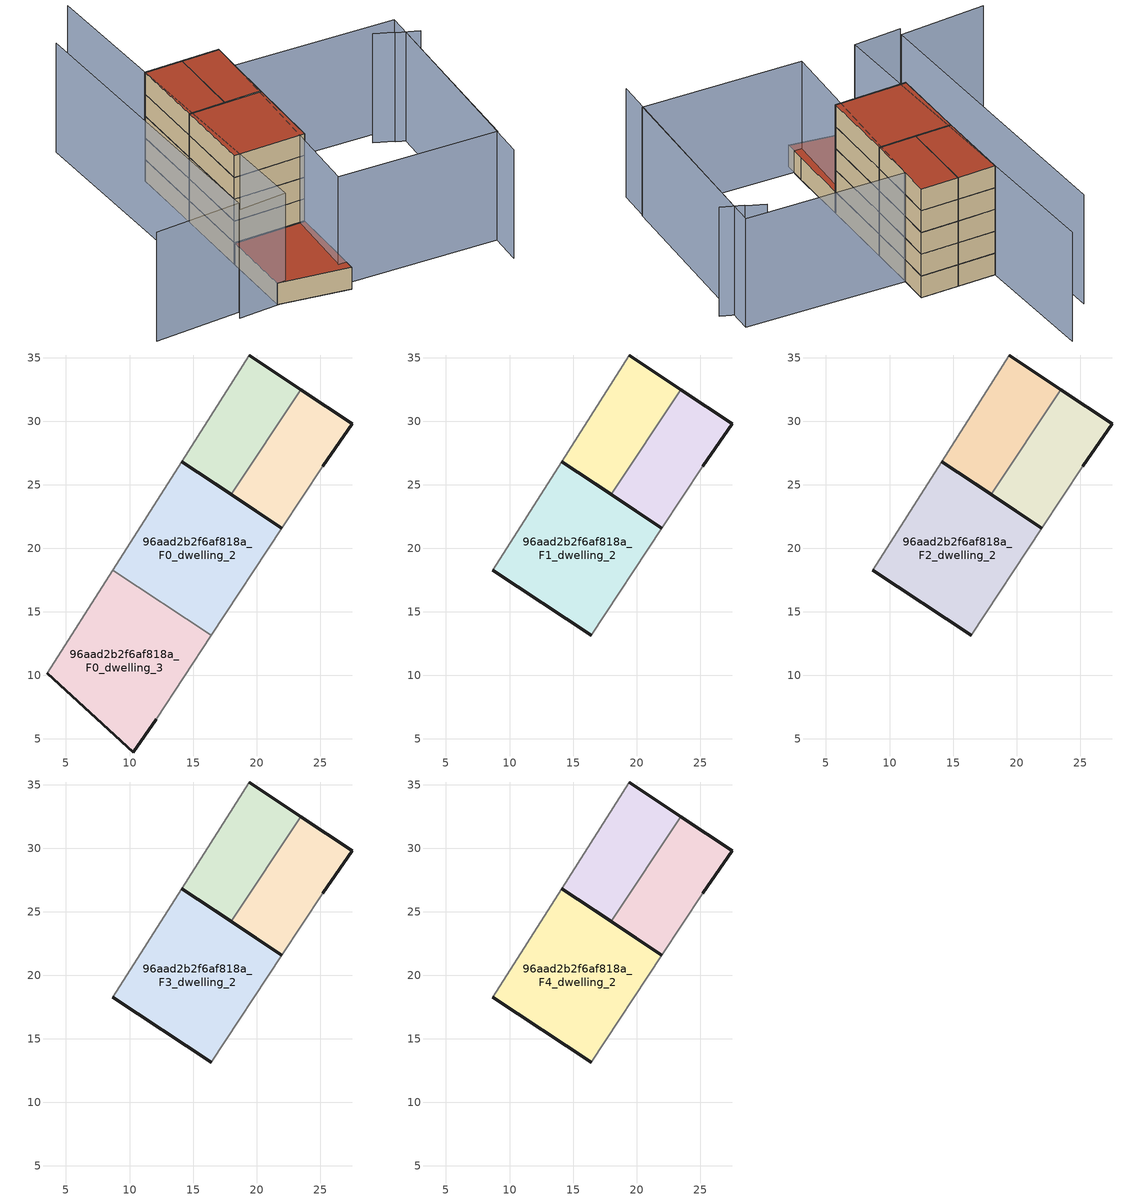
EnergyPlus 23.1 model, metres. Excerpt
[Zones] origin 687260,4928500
96aad2b2f6af818a_F0_dwelling_0
 floor ground (EU_floor_Construction): 25.2,26.46 27.51,29.79 23.48,32.49 18,24.24 21.99,21.59 z0
 wall outside (EU_wall_Construction): 23.48,32.49 27.51,29.79 25.2,26.46 / 21.99,21.59 18,24.24 z0:3
 wall adiabatic (EU_wall_Construction): 25.2,26.46 21.99,21.59 z0:3
 wall to 96aad2b2f6af818a_F0_dwelling_1 (EU_wall_Construction): 18,24.24 23.48,32.49 z0:3
96aad2b2f6af818a_F0_dwelling_1
 floor ground (EU_floor_Construction): 18,24.24 23.48,32.49 19.42,35.21 14.1,26.82 z0
 wall outside (EU_wall_Construction): 18,24.24 14.1,26.82 / 19.42,35.21 23.48,32.49 z0:3
 wall adiabatic (EU_wall_Construction): 14.1,26.82 19.42,35.21 z0:3
96aad2b2f6af818a_F0_dwelling_2
 floor ground (EU_floor_Construction): 16.42,13.14 21.99,21.59 14.1,26.82 8.69,18.28 z0
 wall outside (EU_wall_Construction): 14.1,26.82 21.99,21.59 z0:3
 wall adiabatic (EU_wall_Construction): 21.99,21.59 16.42,13.14 / 8.69,18.28 14.1,26.82 z0:3
 wall to 96aad2b2f6af818a_F0_dwelling_3 (EU_wall_Construction): 16.42,13.14 8.69,18.28 z0:3
96aad2b2f6af818a_F0_dwelling_3
 floor ground (EU_floor_Construction): 12.09,6.57 16.42,13.14 8.69,18.28 3.54,10.16 10.29,3.98 z0
 wall outside (EU_wall_Construction): 12.09,6.57 10.29,3.98 3.54,10.16 z0:3
 wall adiabatic (EU_wall_Construction): 16.42,13.14 12.09,6.57 / 3.54,10.16 8.69,18.28 z0:3
 roof outside (EU_roof_Construction): 16.42,13.14 12.09,6.57 10.29,3.98 3.54,10.16 8.69,18.28 z3
96aad2b2f6af818a_F1_dwelling_0
 floor to 96aad2b2f6af818a_F0_dwelling_0 (EU_floor_Construction): 25.2,26.46 27.51,29.79 23.48,32.49 18,24.24 21.99,21.59 z3
 wall outside (EU_wall_Construction): 23.48,32.49 27.51,29.79 25.2,26.46 / 21.99,21.59 18,24.24 z3:6
 wall adiabatic (EU_wall_Construction): 25.2,26.46 21.99,21.59 z3:6
 wall to 96aad2b2f6af818a_F1_dwelling_1 (EU_wall_Construction): 18,24.24 23.48,32.49 z3:6
96aad2b2f6af818a_F1_dwelling_1
 floor to 96aad2b2f6af818a_F0_dwelling_1 (EU_floor_Construction): 18,24.24 23.48,32.49 19.42,35.21 14.1,26.82 z3
 wall outside (EU_wall_Construction): 18,24.24 14.1,26.82 / 19.42,35.21 23.48,32.49 z3:6
 wall adiabatic (EU_wall_Construction): 14.1,26.82 19.42,35.21 z3:6
96aad2b2f6af818a_F1_dwelling_2
 floor to 96aad2b2f6af818a_F0_dwelling_2 (EU_floor_Construction): 16.42,13.14 21.99,21.59 14.1,26.82 8.69,18.28 z3
 wall outside (EU_wall_Construction): 16.42,13.14 8.69,18.28 / 14.1,26.82 21.99,21.59 z3:6
 wall adiabatic (EU_wall_Construction): 21.99,21.59 16.42,13.14 / 8.69,18.28 14.1,26.82 z3:6
96aad2b2f6af818a_F2_dwelling_0
 floor to 96aad2b2f6af818a_F1_dwelling_0 (EU_floor_Construction): 25.2,26.46 27.51,29.79 23.48,32.49 18,24.24 21.99,21.59 z6
 wall outside (EU_wall_Construction): 23.48,32.49 27.51,29.79 25.2,26.46 / 21.99,21.59 18,24.24 z6:9
 wall adiabatic (EU_wall_Construction): 25.2,26.46 21.99,21.59 z6:9
 wall to 96aad2b2f6af818a_F2_dwelling_1 (EU_wall_Construction): 18,24.24 23.48,32.49 z6:9
96aad2b2f6af818a_F2_dwelling_1
 floor to 96aad2b2f6af818a_F1_dwelling_1 (EU_floor_Construction): 18,24.24 23.48,32.49 19.42,35.21 14.1,26.82 z6
 wall outside (EU_wall_Construction): 18,24.24 14.1,26.82 / 19.42,35.21 23.48,32.49 z6:9
 wall adiabatic (EU_wall_Construction): 14.1,26.82 19.42,35.21 z6:9
96aad2b2f6af818a_F2_dwelling_2
 floor to 96aad2b2f6af818a_F1_dwelling_2 (EU_floor_Construction): 16.42,13.14 21.99,21.59 14.1,26.82 8.69,18.28 z6
 wall outside (EU_wall_Construction): 16.42,13.14 8.69,18.28 / 14.1,26.82 21.99,21.59 z6:9
 wall adiabatic (EU_wall_Construction): 21.99,21.59 16.42,13.14 / 8.69,18.28 14.1,26.82 z6:9
96aad2b2f6af818a_F3_dwelling_0
 floor to 96aad2b2f6af818a_F2_dwelling_0 (EU_floor_Construction): 25.2,26.46 27.51,29.79 23.48,32.49 18,24.24 21.99,21.59 z9
 wall outside (EU_wall_Construction): 23.48,32.49 27.51,29.79 25.2,26.46 / 21.99,21.59 18,24.24 z9:12
 wall adiabatic (EU_wall_Construction): 25.2,26.46 21.99,21.59 z9:12
 wall to 96aad2b2f6af818a_F3_dwelling_1 (EU_wall_Construction): 18,24.24 23.48,32.49 z9:12
96aad2b2f6af818a_F3_dwelling_1
 floor to 96aad2b2f6af818a_F2_dwelling_1 (EU_floor_Construction): 18,24.24 23.48,32.49 19.42,35.21 14.1,26.82 z9
 wall outside (EU_wall_Construction): 18,24.24 14.1,26.82 / 19.42,35.21 23.48,32.49 z9:12
 wall adiabatic (EU_wall_Construction): 14.1,26.82 19.42,35.21 z9:12
96aad2b2f6af818a_F3_dwelling_2
 floor to 96aad2b2f6af818a_F2_dwelling_2 (EU_floor_Construction): 16.42,13.14 21.99,21.59 14.1,26.82 8.69,18.28 z9
 wall outside (EU_wall_Construction): 16.42,13.14 8.69,18.28 / 14.1,26.82 21.99,21.59 z9:12
 wall adiabatic (EU_wall_Construction): 21.99,21.59 16.42,13.14 / 8.69,18.28 14.1,26.82 z9:12
96aad2b2f6af818a_F4_dwelling_0
 floor to 96aad2b2f6af818a_F3_dwelling_0 (EU_floor_Construction): 25.2,26.46 27.51,29.79 23.48,32.49 18,24.24 21.99,21.59 z12
 wall outside (EU_wall_Construction): 23.48,32.49 27.51,29.79 25.2,26.46 / 21.99,21.59 18,24.24 z12:15
 wall adiabatic (EU_wall_Construction): 25.2,26.46 21.99,21.59 z12:15
 wall to 96aad2b2f6af818a_F4_dwelling_1 (EU_wall_Construction): 18,24.24 23.48,32.49 z12:15
 roof outside (EU_roof_Construction): 27.51,29.79 25.2,26.46 21.99,21.59 18,24.24 23.48,32.49 z15
96aad2b2f6af818a_F4_dwelling_1
 floor to 96aad2b2f6af818a_F3_dwelling_1 (EU_floor_Construction): 18,24.24 23.48,32.49 19.42,35.21 14.1,26.82 z12
 wall outside (EU_wall_Construction): 18,24.24 14.1,26.82 / 19.42,35.21 23.48,32.49 z12:15
 wall adiabatic (EU_wall_Construction): 14.1,26.82 19.42,35.21 z12:15
 roof outside (EU_roof_Construction): 23.48,32.49 18,24.24 14.1,26.82 19.42,35.21 z15
96aad2b2f6af818a_F4_dwelling_2
 floor to 96aad2b2f6af818a_F3_dwelling_2 (EU_floor_Construction): 16.42,13.14 21.99,21.59 14.1,26.82 8.69,18.28 z12
 wall outside (EU_wall_Construction): 16.42,13.14 8.69,18.28 / 14.1,26.82 21.99,21.59 z12:15
 wall adiabatic (EU_wall_Construction): 21.99,21.59 16.42,13.14 / 8.69,18.28 14.1,26.82 z12:15
 roof outside (EU_roof_Construction): 21.99,21.59 16.42,13.14 8.69,18.28 14.1,26.82 z15
shading: 24.3,-9.7 40.31,12.31 / 41.33,10.85 39.61,13.3 / 39.72,13.38 38.27,15.46 / 27.6,49.21 4.47,9.61 / 4.47,9.61 -0.89,12.74 / 20.16,46.95 0.17,13.41 / 0.17,13.41 -9.33,19.07 / 41.99,14.64 26.87,-6.34 / 26.87,-6.34 10.21,5.67 / 10.21,5.67 25.33,26.64 / 25.33,26.64 41.99,14.64 z0:15
[Building]
EU S2 Campaign: North Axis=0; Terrain=City; Solar Distribution=FullExterior
[Site:Location]
Bologna: Latitude=44.5; Longitude=11.25; Time Zone=1; Elevation=37
[SizingPeriod:WeatherFileDays]
AnnualSizingPeriod: Begin Month=1; Begin Day of Month=1; End Month=12; End Day of Month=31; Day of Week for Start Day=Monday; Use Weather File Daylight Saving Period=No; Use Weather File Rain and Snow Indicators=No
[MATERIAL]
EU_InternalMass_Material: Roughness=MediumRough; Thickness=0.1; Conductivity=1; Density=1800; Specific Heat=900; Thermal Absorptance=0.9; Solar Absorptance=0.7; Visible Absorptance=0.7
[MATERIAL:NOMASS] Roughness=MediumRough; Thermal Absorptance=0.9; Solar Absorptance=0.7; Visible Absorptance=0.7
Name | Thermal Resistance
EU_wall_NoMass | 0.905828
EU_roof_NoMass | 0.37593
EU_floor_NoMass | 0.67114
[CONSTRUCTION]
EU_wall_Construction: EU_wall_NoMass
EU_roof_Construction: EU_roof_NoMass
EU_floor_Construction: EU_floor_NoMass
EU_InternalMass_Construction: EU_InternalMass_Material
[ZONE] Type=1; Multiplier=1; Ceiling Height=autocalculate; Floor Area=autocalculate; Part of Total Floor Area=Yes
Name | Volume
96aad2b2f6af818a_F0_dwelling_0 | 142.217
96aad2b2f6af818a_F1_dwelling_0; 96aad2b2f6af818a_F2_dwelling_0; 96aad2b2f6af818a_F3_dwelling_0; 96aad2b2f6af818a_F4_dwelling_0 | 142.215
96aad2b2f6af818a_F0_dwelling_1; 96aad2b2f6af818a_F1_dwelling_1; 96aad2b2f6af818a_F2_dwelling_1; 96aad2b2f6af818a_F3_dwelling_1; 96aad2b2f6af818a_F4_dwelling_1 | 142.189
96aad2b2f6af818a_F0_dwelling_2; 96aad2b2f6af818a_F1_dwelling_2; 96aad2b2f6af818a_F2_dwelling_2; 96aad2b2f6af818a_F3_dwelling_2; 96aad2b2f6af818a_F4_dwelling_2 | 284.41
96aad2b2f6af818a_F0_dwelling_3 | 284.4
[INTERNALMASS] Construction=EU_InternalMass_Construction
Name | Zone or ZoneList | Surface Area
96aad2b2f6af818a_F0_dwelling_0_EU_InternalMass | 96aad2b2f6af818a_F0_dwelling_0 | 47.4052
96aad2b2f6af818a_F0_dwelling_1_EU_InternalMass | 96aad2b2f6af818a_F0_dwelling_1 | 47.3962
96aad2b2f6af818a_F0_dwelling_2_EU_InternalMass | 96aad2b2f6af818a_F0_dwelling_2 | 94.8035
96aad2b2f6af818a_F0_dwelling_3_EU_InternalMass | 96aad2b2f6af818a_F0_dwelling_3 | 94.7999
96aad2b2f6af818a_F1_dwelling_0_EU_InternalMass | 96aad2b2f6af818a_F1_dwelling_0 | 94.7974
96aad2b2f6af818a_F1_dwelling_1_EU_InternalMass | 96aad2b2f6af818a_F1_dwelling_1 | 94.8114
96aad2b2f6af818a_F1_dwelling_2_EU_InternalMass | 96aad2b2f6af818a_F1_dwelling_2 | 94.8003
96aad2b2f6af818a_F2_dwelling_0_EU_InternalMass | 96aad2b2f6af818a_F2_dwelling_0 | 94.7974
96aad2b2f6af818a_F2_dwelling_1_EU_InternalMass | 96aad2b2f6af818a_F2_dwelling_1 | 94.8114
96aad2b2f6af818a_F2_dwelling_2_EU_InternalMass | 96aad2b2f6af818a_F2_dwelling_2 | 94.8003
96aad2b2f6af818a_F3_dwelling_0_EU_InternalMass | 96aad2b2f6af818a_F3_dwelling_0 | 94.7974
96aad2b2f6af818a_F3_dwelling_1_EU_InternalMass | 96aad2b2f6af818a_F3_dwelling_1 | 94.8114
96aad2b2f6af818a_F3_dwelling_2_EU_InternalMass | 96aad2b2f6af818a_F3_dwelling_2 | 94.8003
96aad2b2f6af818a_F4_dwelling_0_EU_InternalMass | 96aad2b2f6af818a_F4_dwelling_0 | 94.7974
96aad2b2f6af818a_F4_dwelling_1_EU_InternalMass | 96aad2b2f6af818a_F4_dwelling_1 | 94.8114
96aad2b2f6af818a_F4_dwelling_2_EU_InternalMass | 96aad2b2f6af818a_F4_dwelling_2 | 94.8003
[OTHEREQUIPMENT] Fuel Type=Electricity; Design Level Calculation Method=Watts/Area; Power per Zone Floor Area=1; Fraction Latent=0; Fraction Radiant=0; Fraction Lost=0; Carbon Dioxide Generation Rate=0; EndUse Subcategory=EU_Step8_InternalGains
Name | Zone or ZoneList or Space or SpaceList | Schedule
EU_Step8_InternalGain_96aad2b2f6af818a_F0_dwelling_0_f000 | 96aad2b2f6af818a_F0_dwelling_0 | EU_Step8_GainSchedule_96aad2b2f6af818a_F0_dwelling_0_f000
EU_Step8_InternalGain_96aad2b2f6af818a_F0_dwelling_1_f000 | 96aad2b2f6af818a_F0_dwelling_1 | EU_Step8_GainSchedule_96aad2b2f6af818a_F0_dwelling_1_f000
EU_Step8_InternalGain_96aad2b2f6af818a_F0_dwelling_2_f000 | 96aad2b2f6af818a_F0_dwelling_2 | EU_Step8_GainSchedule_96aad2b2f6af818a_F0_dwelling_2_f000
EU_Step8_InternalGain_96aad2b2f6af818a_F0_dwelling_3_f000 | 96aad2b2f6af818a_F0_dwelling_3 | EU_Step8_GainSchedule_96aad2b2f6af818a_F0_dwelling_3_f000
EU_Step8_InternalGain_96aad2b2f6af818a_F1_dwelling_0_f000 | 96aad2b2f6af818a_F1_dwelling_0 | EU_Step8_GainSchedule_96aad2b2f6af818a_F1_dwelling_0_f000
EU_Step8_InternalGain_96aad2b2f6af818a_F1_dwelling_1_f000 | 96aad2b2f6af818a_F1_dwelling_1 | EU_Step8_GainSchedule_96aad2b2f6af818a_F1_dwelling_1_f000
EU_Step8_InternalGain_96aad2b2f6af818a_F1_dwelling_2_f000 | 96aad2b2f6af818a_F1_dwelling_2 | EU_Step8_GainSchedule_96aad2b2f6af818a_F1_dwelling_2_f000
EU_Step8_InternalGain_96aad2b2f6af818a_F2_dwelling_0_f000 | 96aad2b2f6af818a_F2_dwelling_0 | EU_Step8_GainSchedule_96aad2b2f6af818a_F2_dwelling_0_f000
EU_Step8_InternalGain_96aad2b2f6af818a_F2_dwelling_1_f000 | 96aad2b2f6af818a_F2_dwelling_1 | EU_Step8_GainSchedule_96aad2b2f6af818a_F2_dwelling_1_f000
EU_Step8_InternalGain_96aad2b2f6af818a_F2_dwelling_2_f000 | 96aad2b2f6af818a_F2_dwelling_2 | EU_Step8_GainSchedule_96aad2b2f6af818a_F2_dwelling_2_f000
EU_Step8_InternalGain_96aad2b2f6af818a_F3_dwelling_0_f000 | 96aad2b2f6af818a_F3_dwelling_0 | EU_Step8_GainSchedule_96aad2b2f6af818a_F3_dwelling_0_f000
EU_Step8_InternalGain_96aad2b2f6af818a_F3_dwelling_1_f000 | 96aad2b2f6af818a_F3_dwelling_1 | EU_Step8_GainSchedule_96aad2b2f6af818a_F3_dwelling_1_f000
EU_Step8_InternalGain_96aad2b2f6af818a_F3_dwelling_2_f000 | 96aad2b2f6af818a_F3_dwelling_2 | EU_Step8_GainSchedule_96aad2b2f6af818a_F3_dwelling_2_f000
EU_Step8_InternalGain_96aad2b2f6af818a_F4_dwelling_0_f000 | 96aad2b2f6af818a_F4_dwelling_0 | EU_Step8_GainSchedule_96aad2b2f6af818a_F4_dwelling_0_f000
EU_Step8_InternalGain_96aad2b2f6af818a_F4_dwelling_1_f000 | 96aad2b2f6af818a_F4_dwelling_1 | EU_Step8_GainSchedule_96aad2b2f6af818a_F4_dwelling_1_f000
EU_Step8_InternalGain_96aad2b2f6af818a_F4_dwelling_2_f000 | 96aad2b2f6af818a_F4_dwelling_2 | EU_Step8_GainSchedule_96aad2b2f6af818a_F4_dwelling_2_f000
[ZONEVENTILATION:DESIGNFLOWRATE] Schedule=EU_AlwaysOn; Design Flow Rate Calculation Method=AirChanges/Hour; Air Changes per Hour=0.73129; Ventilation Type=Natural; Fan Pressure Rise=0; Fan Total Efficiency=1; Constant Term Coefficient=1; Temperature Term Coefficient=0; Velocity Term Coefficient=0; Velocity Squared Term Coefficient=0; Minimum Indoor Temperature=-100; Maximum Indoor Temperature=100; Delta Temperature=-100; Minimum Outdoor Temperature=-100; Maximum Outdoor Temperature=100; Maximum Wind Speed=40
Name | Zone or ZoneList or Space or SpaceList
EU_ConstantAir_96aad2b2f6af818a_F0_dwelling_0 | 96aad2b2f6af818a_F0_dwelling_0
EU_ConstantAir_96aad2b2f6af818a_F0_dwelling_1 | 96aad2b2f6af818a_F0_dwelling_1
EU_ConstantAir_96aad2b2f6af818a_F0_dwelling_2 | 96aad2b2f6af818a_F0_dwelling_2
EU_ConstantAir_96aad2b2f6af818a_F0_dwelling_3 | 96aad2b2f6af818a_F0_dwelling_3
EU_ConstantAir_96aad2b2f6af818a_F1_dwelling_0 | 96aad2b2f6af818a_F1_dwelling_0
EU_ConstantAir_96aad2b2f6af818a_F1_dwelling_1 | 96aad2b2f6af818a_F1_dwelling_1
EU_ConstantAir_96aad2b2f6af818a_F1_dwelling_2 | 96aad2b2f6af818a_F1_dwelling_2
EU_ConstantAir_96aad2b2f6af818a_F2_dwelling_0 | 96aad2b2f6af818a_F2_dwelling_0
EU_ConstantAir_96aad2b2f6af818a_F2_dwelling_1 | 96aad2b2f6af818a_F2_dwelling_1
EU_ConstantAir_96aad2b2f6af818a_F2_dwelling_2 | 96aad2b2f6af818a_F2_dwelling_2
EU_ConstantAir_96aad2b2f6af818a_F3_dwelling_0 | 96aad2b2f6af818a_F3_dwelling_0
EU_ConstantAir_96aad2b2f6af818a_F3_dwelling_1 | 96aad2b2f6af818a_F3_dwelling_1
EU_ConstantAir_96aad2b2f6af818a_F3_dwelling_2 | 96aad2b2f6af818a_F3_dwelling_2
EU_ConstantAir_96aad2b2f6af818a_F4_dwelling_0 | 96aad2b2f6af818a_F4_dwelling_0
EU_ConstantAir_96aad2b2f6af818a_F4_dwelling_1 | 96aad2b2f6af818a_F4_dwelling_1
EU_ConstantAir_96aad2b2f6af818a_F4_dwelling_2 | 96aad2b2f6af818a_F4_dwelling_2
[HVACTEMPLATE:THERMOSTAT] Constant Heating Setpoint=20; Constant Cooling Setpoint=50
EU_HeatOnly_96aad2b2f6af818a_F0_dwelling_0; EU_HeatOnly_96aad2b2f6af818a_F0_dwelling_1; EU_HeatOnly_96aad2b2f6af818a_F0_dwelling_2; EU_HeatOnly_96aad2b2f6af818a_F0_dwelling_3; EU_HeatOnly_96aad2b2f6af818a_F1_dwelling_0; EU_HeatOnly_96aad2b2f6af818a_F1_dwelling_1; EU_HeatOnly_96aad2b2f6af818a_F1_dwelling_2; EU_HeatOnly_96aad2b2f6af818a_F2_dwelling_0; EU_HeatOnly_96aad2b2f6af818a_F2_dwelling_1; EU_HeatOnly_96aad2b2f6af818a_F2_dwelling_2; EU_HeatOnly_96aad2b2f6af818a_F3_dwelling_0; EU_HeatOnly_96aad2b2f6af818a_F3_dwelling_1; EU_HeatOnly_96aad2b2f6af818a_F3_dwelling_2; EU_HeatOnly_96aad2b2f6af818a_F4_dwelling_0; EU_HeatOnly_96aad2b2f6af818a_F4_dwelling_1; EU_HeatOnly_96aad2b2f6af818a_F4_dwelling_2
[HVACTEMPLATE:ZONE:IDEALLOADSAIRSYSTEM] System Availability Schedule=EU_AlwaysOn; Maximum Heating Supply Air Temperature=50; Minimum Cooling Supply Air Temperature=13; Maximum Heating Supply Air Humidity Ratio=0.0156; Minimum Cooling Supply Air Humidity Ratio=0.0077; Heating Limit=NoLimit; Cooling Limit=NoLimit; Heating Availability Schedule=EU_AlwaysOn; Cooling Availability Schedule=EU_CoolingOff; Dehumidification Control Type=ConstantSensibleHeatRatio; Cooling Sensible Heat Ratio=0.7; Dehumidification Setpoint=60; Humidification Control Type=None; Humidification Setpoint=30; Outdoor Air Method=None; Outdoor Air Flow Rate per Person=0.00944; Outdoor Air Flow Rate per Zone Floor Area=0; Outdoor Air Flow Rate per Zone=0; Demand Controlled Ventilation Type=None; Outdoor Air Economizer Type=NoEconomizer; Heat Recovery Type=None; Sensible Heat Recovery Effectiveness=0.7; Latent Heat Recovery Effectiveness=0.65
Name | Template Thermostat
96aad2b2f6af818a_F0_dwelling_0 | EU_HeatOnly_96aad2b2f6af818a_F0_dwelling_0
96aad2b2f6af818a_F0_dwelling_1 | EU_HeatOnly_96aad2b2f6af818a_F0_dwelling_1
96aad2b2f6af818a_F0_dwelling_2 | EU_HeatOnly_96aad2b2f6af818a_F0_dwelling_2
96aad2b2f6af818a_F0_dwelling_3 | EU_HeatOnly_96aad2b2f6af818a_F0_dwelling_3
96aad2b2f6af818a_F1_dwelling_0 | EU_HeatOnly_96aad2b2f6af818a_F1_dwelling_0
96aad2b2f6af818a_F1_dwelling_1 | EU_HeatOnly_96aad2b2f6af818a_F1_dwelling_1
96aad2b2f6af818a_F1_dwelling_2 | EU_HeatOnly_96aad2b2f6af818a_F1_dwelling_2
96aad2b2f6af818a_F2_dwelling_0 | EU_HeatOnly_96aad2b2f6af818a_F2_dwelling_0
96aad2b2f6af818a_F2_dwelling_1 | EU_HeatOnly_96aad2b2f6af818a_F2_dwelling_1
96aad2b2f6af818a_F2_dwelling_2 | EU_HeatOnly_96aad2b2f6af818a_F2_dwelling_2
96aad2b2f6af818a_F3_dwelling_0 | EU_HeatOnly_96aad2b2f6af818a_F3_dwelling_0
96aad2b2f6af818a_F3_dwelling_1 | EU_HeatOnly_96aad2b2f6af818a_F3_dwelling_1
96aad2b2f6af818a_F3_dwelling_2 | EU_HeatOnly_96aad2b2f6af818a_F3_dwelling_2
96aad2b2f6af818a_F4_dwelling_0 | EU_HeatOnly_96aad2b2f6af818a_F4_dwelling_0
96aad2b2f6af818a_F4_dwelling_1 | EU_HeatOnly_96aad2b2f6af818a_F4_dwelling_1
96aad2b2f6af818a_F4_dwelling_2 | EU_HeatOnly_96aad2b2f6af818a_F4_dwelling_2
[SIZING:ZONE] Zone Cooling Design Supply Air Temperature Input Method=SupplyAirTemperature; Zone Cooling Design Supply Air Temperature=13; Zone Heating Design Supply Air Temperature Input Method=SupplyAirTemperature; Zone Heating Design Supply Air Temperature=50; Zone Cooling Design Supply Air Humidity Ratio=0.008; Zone Heating Design Supply Air Humidity Ratio=0.008; Cooling Design Air Flow Method=DesignDay; Cooling Design Air Flow Rate=0; Cooling Minimum Air Flow per Zone Floor Area=0.000762; Cooling Minimum Air Flow=0; Cooling Minimum Air Flow Fraction=0.2; Heating Design Air Flow Method=DesignDay; Heating Design Air Flow Rate=0; Heating Maximum Air Flow per Zone Floor Area=0.002032; Heating Maximum Air Flow=0.141576; Heating Maximum Air Flow Fraction=0.3; Account for Dedicated Outdoor Air System=No; Dedicated Outdoor Air System Control Strategy=NeutralSupplyAir; Dedicated Outdoor Air Low Setpoint Temperature for Design=autosize; Dedicated Outdoor Air High Setpoint Temperature for Design=autosize; Zone Load Sizing Method=Sensible Load Only No Latent Load; Zone Latent Cooling Design Supply Air Humidity Ratio Input Method=HumidityRatioDifference; Zone Cooling Design Supply Air Humidity Ratio Difference=0.005; Zone Latent Heating Design Supply Air Humidity Ratio Input Method=HumidityRatioDifference; Zone Humidification Design Supply Air Humidity Ratio Difference=0.005
96aad2b2f6af818a_F0_dwelling_0; 96aad2b2f6af818a_F0_dwelling_1; 96aad2b2f6af818a_F0_dwelling_2; 96aad2b2f6af818a_F0_dwelling_3; 96aad2b2f6af818a_F1_dwelling_0; 96aad2b2f6af818a_F1_dwelling_1; 96aad2b2f6af818a_F1_dwelling_2; 96aad2b2f6af818a_F2_dwelling_0; 96aad2b2f6af818a_F2_dwelling_1; 96aad2b2f6af818a_F2_dwelling_2; 96aad2b2f6af818a_F3_dwelling_0; 96aad2b2f6af818a_F3_dwelling_1; 96aad2b2f6af818a_F3_dwelling_2; 96aad2b2f6af818a_F4_dwelling_0; 96aad2b2f6af818a_F4_dwelling_1; 96aad2b2f6af818a_F4_dwelling_2
[SCHEDULE:CONSTANT]
Name | Hourly Value
EU_AlwaysOn | 1
EU_CoolingOff | 0
[SCHEDULE:FILE] Column Number=1; Rows to Skip at Top=0; Number of Hours of Data=8760; Column Separator=Comma; Interpolate to Timestep=No; Minutes per Item=60; Adjust Schedule for Daylight Savings=Yes
Name | File
EU_Step8_GainSchedule_96aad2b2f6af818a_F0_dwelling_0_f000 | ../../schedules/96aad2b2f6af818a/96aad2b2f6af818a_F0_dwelling_0_f000_gain.csv
EU_Step8_GainSchedule_96aad2b2f6af818a_F0_dwelling_1_f000 | ../../schedules/96aad2b2f6af818a/96aad2b2f6af818a_F0_dwelling_1_f000_gain.csv
EU_Step8_GainSchedule_96aad2b2f6af818a_F0_dwelling_2_f000 | ../../schedules/96aad2b2f6af818a/96aad2b2f6af818a_F0_dwelling_2_f000_gain.csv
EU_Step8_GainSchedule_96aad2b2f6af818a_F0_dwelling_3_f000 | ../../schedules/96aad2b2f6af818a/96aad2b2f6af818a_F0_dwelling_3_f000_gain.csv
EU_Step8_GainSchedule_96aad2b2f6af818a_F1_dwelling_0_f000 | ../../schedules/96aad2b2f6af818a/96aad2b2f6af818a_F1_dwelling_0_f000_gain.csv
EU_Step8_GainSchedule_96aad2b2f6af818a_F1_dwelling_1_f000 | ../../schedules/96aad2b2f6af818a/96aad2b2f6af818a_F1_dwelling_1_f000_gain.csv
EU_Step8_GainSchedule_96aad2b2f6af818a_F1_dwelling_2_f000 | ../../schedules/96aad2b2f6af818a/96aad2b2f6af818a_F1_dwelling_2_f000_gain.csv
EU_Step8_GainSchedule_96aad2b2f6af818a_F2_dwelling_0_f000 | ../../schedules/96aad2b2f6af818a/96aad2b2f6af818a_F2_dwelling_0_f000_gain.csv
EU_Step8_GainSchedule_96aad2b2f6af818a_F2_dwelling_1_f000 | ../../schedules/96aad2b2f6af818a/96aad2b2f6af818a_F2_dwelling_1_f000_gain.csv
EU_Step8_GainSchedule_96aad2b2f6af818a_F2_dwelling_2_f000 | ../../schedules/96aad2b2f6af818a/96aad2b2f6af818a_F2_dwelling_2_f000_gain.csv
EU_Step8_GainSchedule_96aad2b2f6af818a_F3_dwelling_0_f000 | ../../schedules/96aad2b2f6af818a/96aad2b2f6af818a_F3_dwelling_0_f000_gain.csv
EU_Step8_GainSchedule_96aad2b2f6af818a_F3_dwelling_1_f000 | ../../schedules/96aad2b2f6af818a/96aad2b2f6af818a_F3_dwelling_1_f000_gain.csv
EU_Step8_GainSchedule_96aad2b2f6af818a_F3_dwelling_2_f000 | ../../schedules/96aad2b2f6af818a/96aad2b2f6af818a_F3_dwelling_2_f000_gain.csv
EU_Step8_GainSchedule_96aad2b2f6af818a_F4_dwelling_0_f000 | ../../schedules/96aad2b2f6af818a/96aad2b2f6af818a_F4_dwelling_0_f000_gain.csv
EU_Step8_GainSchedule_96aad2b2f6af818a_F4_dwelling_1_f000 | ../../schedules/96aad2b2f6af818a/96aad2b2f6af818a_F4_dwelling_1_f000_gain.csv
EU_Step8_GainSchedule_96aad2b2f6af818a_F4_dwelling_2_f000 | ../../schedules/96aad2b2f6af818a/96aad2b2f6af818a_F4_dwelling_2_f000_gain.csv
